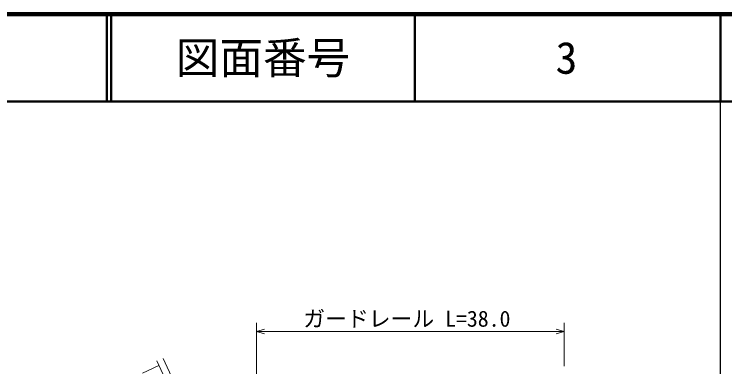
# Model space of a CAD drawing. Units: millimetres, scale not verified. Extents: x 40000 to 680000, y 20000 to 380000.
# Drawn here: x 498133 to 579500, y 339564 to 380000 of the extents above; entities that cross this region are included whole.
import ezdxf
from ezdxf.enums import TextEntityAlignment as Align

# ---------------------------------------------------------------- set-up
doc = ezdxf.new("R2010")
doc.units = ezdxf.units.MM
doc.header["$LTSCALE"] = 1000
for name, color, linetype, lineweight in [('M-BGD', 7, 'Continuous', 13), ('M-STR-HTXT', 7, 'Continuous', 13), ('M-TTL', 2, 'Continuous', 140), ('M-TTL-BAND', 7, 'Continuous', 25), ('M-TTL-LINE', 7, 'Continuous', 50), ('M-TTL-TXT', 7, 'Continuous', 13)]:
    doc.layers.add(name, color=color, linetype=linetype, lineweight=lineweight)
doc.styles.add('ＭＳ ゴシック', font='')
doc.styles.get('ＭＳ ゴシック').set_extended_font_data('MS Gothic')

msp = doc.modelspace()

# ---------------------------------------------------------------- linework, layer by layer
at = {"layer": 'M-BGD'}
for p, q in [((514460, 340247), (519775, 328782)), ((514706, 339717), (512831, 338849))]:
    msp.add_line(p, q, dxfattribs=at)
msp.add_lwpolyline([(515177, 340532), (520872, 328210), (522006, 327454), (522989, 327076), (525069, 326962), (528321, 328210), (532746, 330517)], dxfattribs=at)
at = {"layer": 'M-STR-HTXT'}
for p, q in [((525877, 331720), (525877, 344612)), ((561104, 339643), (561104, 344612)), ((525877, 343612), (526777, 343862)), ((525877, 343612), (561104, 343612)), ((525877, 343612), (526777, 343362)), ((561104, 343612), (560204, 343862)), ((561104, 343612), (560204, 343362))]:
    msp.add_line(p, q, dxfattribs=at)
at = {"layer": 'M-TTL'}
msp.add_line((680000, 380000), (40000, 380000), dxfattribs=at)
at = {"layer": 'M-TTL-BAND'}
msp.add_line((579000, 20000), (579000, 370000), dxfattribs=at)
at = {"layer": 'M-TTL-LINE'}
for p, q in [((508747, 380000), (508747, 370000)), ((509247, 380000), (509247, 370000)), ((543997, 380000), (543997, 370000)), ((579000, 380000), (579000, 370000)), ((40000, 370000), (680000, 370000))]:
    msp.add_line(p, q, dxfattribs=at)

# ---------------------------------------------------------------- texts
at = {"layer": 'M-STR-HTXT', "style": 'ＭＳ ゴシック'}
msp.add_text('ガードレール L=38.0', height=1833, dxfattribs=at).set_placement((531226, 343612), align=Align.BOTTOM_LEFT)
at = {"layer": 'M-TTL-TXT', "style": 'ＭＳ ゴシック'}
for s, p in [('図面番号', (526622, 375000)), ('3', (561372, 375000))]:
    msp.add_text(s, height=3666, dxfattribs=at).set_placement(p, align=Align.MIDDLE_CENTER)

doc.saveas('drawing.dxf')
